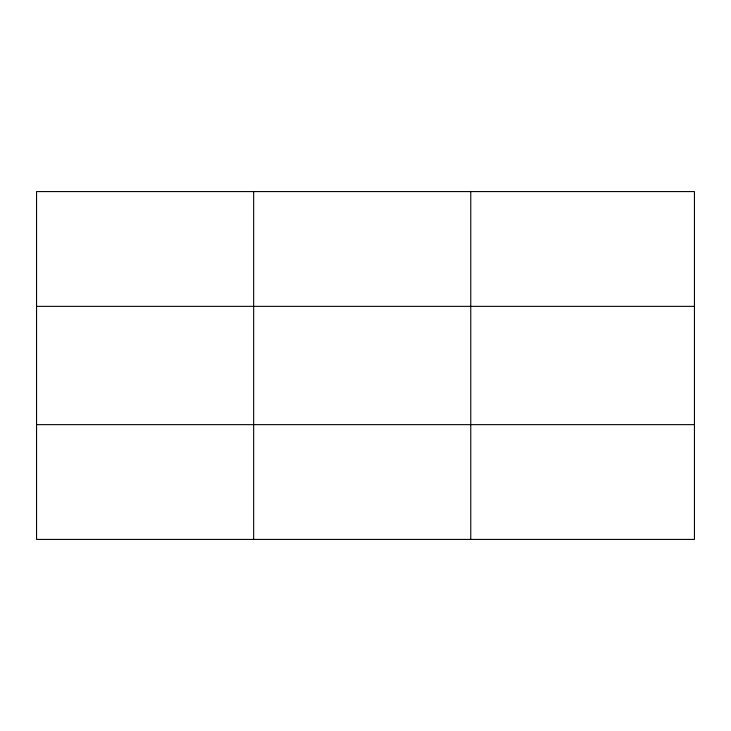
<?xml version="1.0" encoding="UTF-8"?>
<svg xmlns="http://www.w3.org/2000/svg" width="731" height="731" viewBox="0 0 731 731"><rect width="100%" height="100%" fill="white"/><g stroke="black" fill="none" stroke-linecap="round" stroke-linejoin="round"><path stroke-width="1.1" d="M253.657 539.423L253.657 191.577M470.764 539.423L470.764 191.577M36.55 306.362L694.45 306.362M36.55 424.638L694.45 424.638M694.45 520.289L694.45 539.423L36.55 539.423L36.55 191.577L694.45 191.577L694.45 520.289"/></g></svg>
